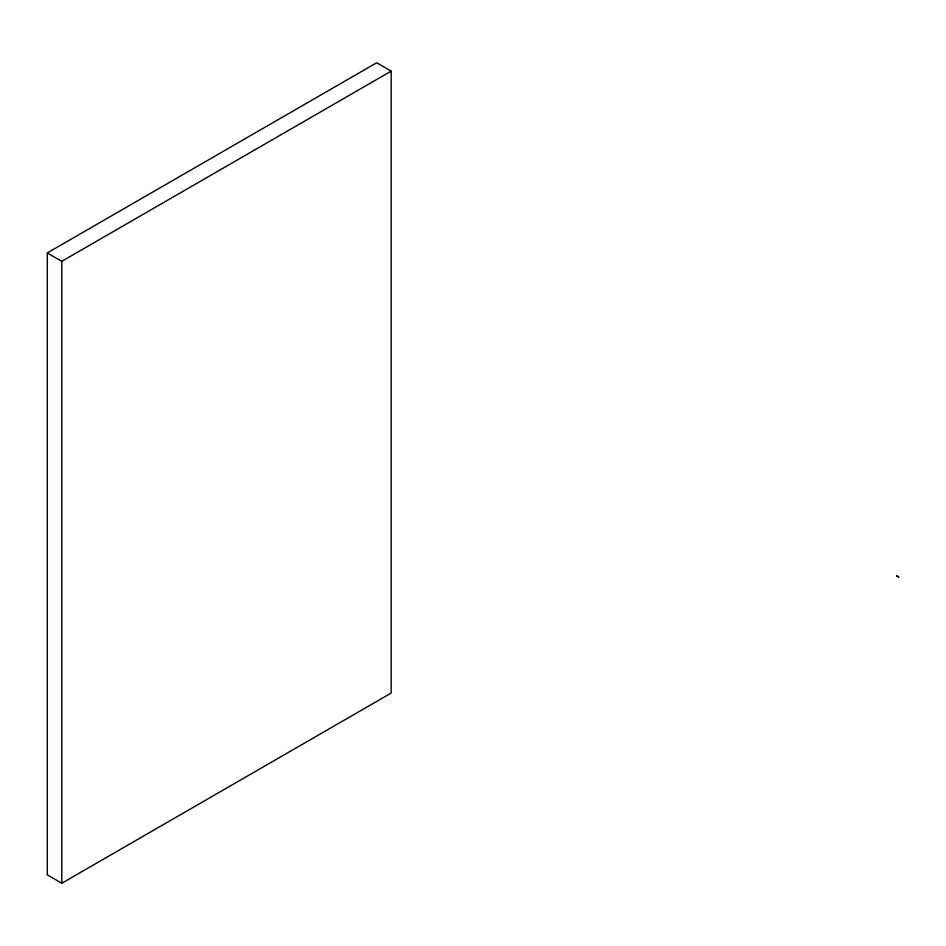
<?xml version="1.0" encoding="UTF-8"?>
<svg xmlns="http://www.w3.org/2000/svg" width="946" height="946" viewBox="0 0 946 946"><rect width="100%" height="100%" fill="white"/><g stroke="black" fill="none" stroke-linecap="round" stroke-linejoin="round"><path stroke-width="1.42" d="M47.3 252.937L376.674 62.767L391.171 71.139L391.171 693.063L61.797 883.233L47.3 874.861L47.3 252.937L61.797 261.309L391.171 71.139M61.797 261.309L61.797 883.233M898.7 577.06L896.631 575.854L898.7 577.06"/></g></svg>
